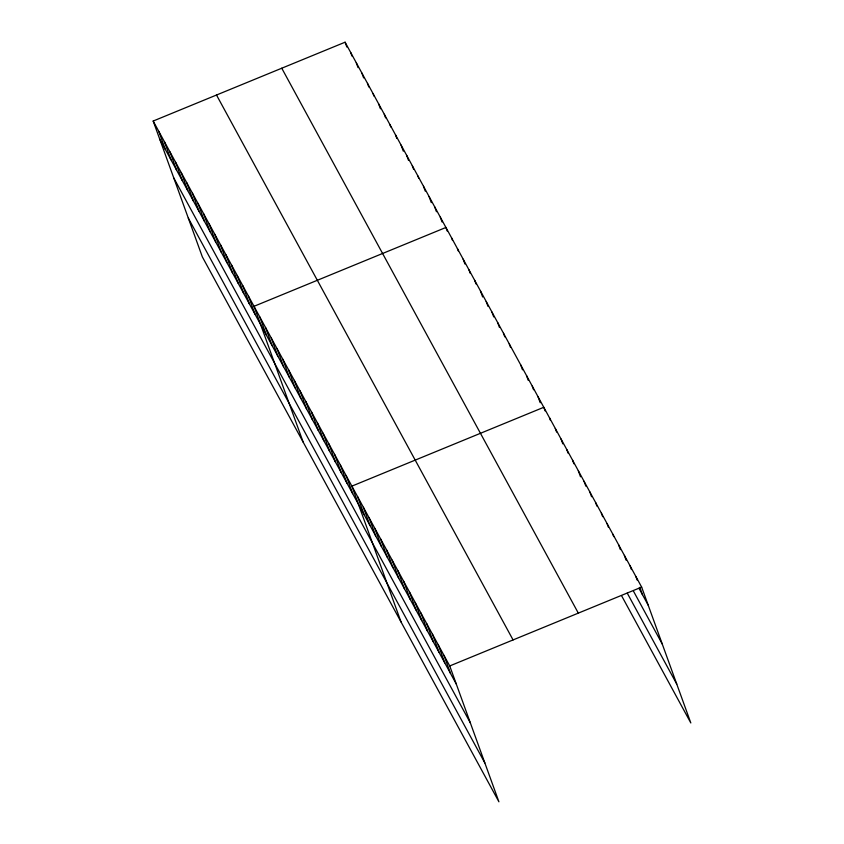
<?xml version="1.0" encoding="UTF-8"?>
<svg xmlns="http://www.w3.org/2000/svg" width="844" height="844" viewBox="0 0 844 844"><rect width="100%" height="100%" fill="white"/><g stroke="black" fill="none" stroke-linecap="round" stroke-linejoin="round"><path stroke-width="1.27" d="M153.175 121.04L449.736 665.948L498.909 801.8L202.349 256.892L153.175 121.04L345.091 42.2L641.651 587.107L690.825 722.96L621.743 596.022M449.736 665.948L641.651 587.107M638.982 588.268L648.203 605.19M633.485 591.169L662.266 644.056M627.25 593.121L676.761 684.094M281.759 68.216L578.319 613.124M216.507 95.024L513.068 639.931M159.716 139.133L456.287 684.041M173.79 177.989L470.351 722.897M188.286 218.037L484.846 762.934M635.891 576.526L637.199 580.144M639.826 587.382L642.442 594.619M630.141 565.955L631.449 569.563M624.381 555.373L626.121 560.194M618.62 544.791L620.372 549.613M612.871 534.22L613.736 536.626M607.11 523.639L608.418 527.257M601.35 513.057L602.658 516.676M595.6 502.486L596.908 506.105M589.84 491.904L591.581 496.726M584.08 481.333L585.831 486.155M578.33 470.752L580.503 476.776M572.57 460.17L573.878 463.789M566.809 449.599L568.117 453.217M561.06 439.017L562.8 443.838M555.299 428.446L556.607 432.054M549.539 417.864L550.415 420.28M545.097 410.901L543.789 407.283L351.874 486.133L401.048 621.986M538.029 396.712L540.213 402.736M532.269 386.13L533.577 389.749M526.519 375.559L528.26 380.38M520.759 364.977L522.499 369.799M509.248 343.824L510.557 347.443M503.488 333.243L504.796 336.861M497.728 322.661L499.479 327.493M491.978 312.09L493.719 316.911M486.218 301.508L487.959 306.33M480.458 290.937L482.641 296.961M474.697 280.356L476.016 283.974M468.947 269.774L470.256 273.393M463.187 259.203L464.938 264.024M457.427 248.621L458.303 251.037M451.677 238.05L452.553 240.456M447.225 231.087L445.917 227.469L254.002 306.309L303.186 442.161M440.315 217.172L442.066 221.993M434.713 206.885L436.464 211.707M429.111 196.589L431.295 202.623M423.509 186.292L425.26 191.124M417.907 176.006L418.782 178.411M412.305 165.709L413.613 169.327M406.702 155.423L408.454 160.244M401.1 145.126L403.284 151.16M395.498 134.829L396.817 138.448M389.896 124.543L390.772 126.948M384.294 114.246L385.613 117.865M378.692 103.96L380.444 108.781M373.101 93.663L373.966 96.079M367.499 83.366L368.807 86.985M361.897 73.08L363.637 77.901M356.295 62.783L358.035 67.604M350.693 52.497L352.001 56.105M345.091 42.2L346.831 47.021M443.976 655.377L450.527 673.459M438.226 644.795L444.767 662.878M432.466 634.213L439.017 652.306M426.705 623.642L433.257 641.725M420.956 613.06L427.497 631.154M415.195 602.489L421.747 620.572M409.435 591.908L415.986 609.99M403.685 581.326L410.226 599.419M397.925 570.755L404.476 588.838M392.165 560.173L398.716 578.267M386.415 549.592L392.956 567.685M380.655 539.021L387.206 557.103M374.894 528.439L381.446 546.532M369.144 517.868L375.685 535.951M363.384 507.286L369.936 525.369M357.624 496.705L364.175 514.798M346.114 475.552L352.665 493.645M340.354 464.981L346.905 483.063M334.604 454.399L341.145 472.482M328.843 443.817L335.395 461.911M323.083 433.246L329.635 451.329M317.333 422.665L323.874 440.758M311.573 412.094L318.125 430.176M305.813 401.512L312.364 419.595M300.063 390.93L306.604 409.023M294.303 380.359L300.854 398.442M288.542 369.777L295.094 387.86M282.793 359.196L289.334 377.289M277.032 348.625L283.584 366.707M271.272 338.043L277.824 356.136M265.522 327.472L272.063 345.555M259.762 316.89L266.314 334.973M248.4 296.022L254.951 314.105M242.798 285.726L249.349 303.819M237.196 275.439L243.747 293.522M231.594 265.143L238.145 283.225M225.992 254.846L232.543 272.939M220.389 244.56L226.941 262.642M214.787 234.263L221.339 252.356M209.185 223.976L215.737 242.059M203.583 213.68L210.135 231.762M197.992 203.383L204.533 221.476M192.39 193.097L198.931 211.179M186.788 182.8L193.329 200.893M181.186 172.503L187.727 190.596M175.584 162.217L182.125 180.299M169.982 151.92L176.523 170.013M164.38 141.634L170.921 159.716M158.778 131.337L165.318 149.42"/></g></svg>
